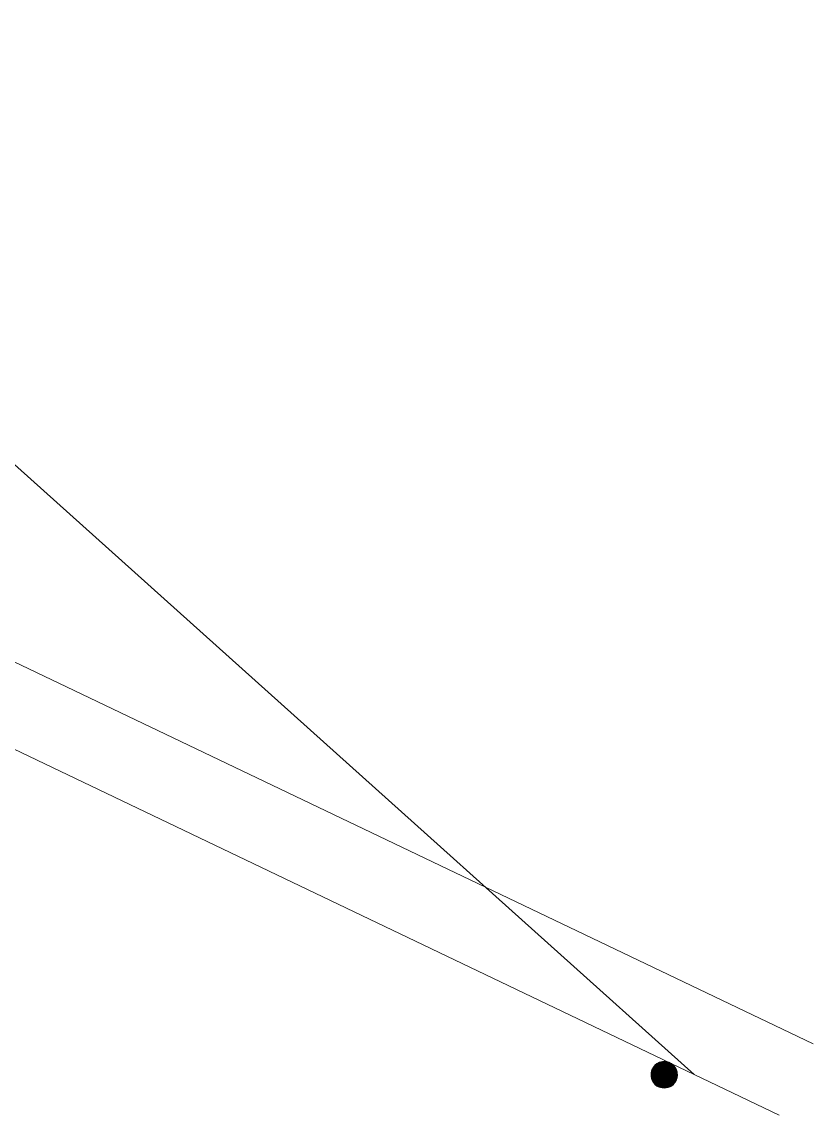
# Model space of a CAD drawing. Header units: centimetres. Extents: x 402 to 3875, y 442 to 2267.
# Drawn here: x 3724.6 to 3874.9, y 442 to 649.7 of the extents above; entities that cross this region are included whole.
import ezdxf

# ---------------------------------------------------------------- set-up
doc = ezdxf.new("R2010")
doc.units = ezdxf.units.CM
doc.layers.add('Columns of the Existing Mesh Walls', color=250, linetype='Continuous')
doc.layers.add('Drain', color=250, linetype='Continuous')

# ---------------------------------------------------------------- blocks, each defined once
blk = doc.blocks.new('Group_1')
at = {"layer": 'Columns of the Existing Mesh Walls', "lineweight": 20}
for p, q in [((1687.34, 3444.8), (1687.53, 3445.76)), ((1687.34, 3444.8, 190), (1687.53, 3445.76)), ((1687.34, 3444.8, 190), (1687.53, 3445.76, 190)), ((1687.45, 3445.54), (1687.41, 3445.36)), ((1687.52, 3445.72), (1687.45, 3445.54)), ((1687.59, 3445.89), (1687.52, 3445.72)), ((1687.53, 3445.76), (1687.77, 3446.19)), ((1687.53, 3445.76, 190), (1687.77, 3446.19)), ((1687.53, 3445.76, 190), (1687.77, 3446.19, 190)), ((1687.53, 3445.76), (1687.53, 3445.76, 190)), ((1687.68, 3446.05), (1687.59, 3445.89)), ((1687.78, 3446.21), (1687.68, 3446.05)), ((1687.77, 3446.19), (1688.08, 3446.57)), ((1687.77, 3446.19, 190), (1688.08, 3446.57)), ((1687.77, 3446.19, 190), (1688.08, 3446.57, 190)), ((1687.77, 3446.19), (1687.77, 3446.19, 190)), ((1687.89, 3446.36), (1687.78, 3446.21)), ((1688.01, 3446.5), (1687.89, 3446.36)), ((1688.14, 3446.63), (1688.01, 3446.5)), ((1688.08, 3446.57), (1688.45, 3446.88)), ((1688.08, 3446.57, 190), (1688.45, 3446.88)), ((1688.08, 3446.57, 190), (1688.45, 3446.88, 190)), ((1688.08, 3446.57), (1688.08, 3446.57, 190)), ((1688.28, 3446.76), (1688.14, 3446.63)), ((1688.44, 3446.87), (1688.28, 3446.76)), ((1688.59, 3446.97), (1688.44, 3446.87)), ((1688.45, 3446.88), (1688.89, 3447.11)), ((1688.45, 3446.88, 190), (1688.89, 3447.11)), ((1688.45, 3446.88, 190), (1688.89, 3447.11, 190)), ((1688.45, 3446.88), (1688.45, 3446.88, 190)), ((1688.76, 3447.05), (1688.59, 3446.97)), ((1688.93, 3447.13), (1688.76, 3447.05)), ((1688.89, 3447.11), (1689.84, 3447.3)), ((1688.89, 3447.11, 190), (1689.84, 3447.3)), ((1688.89, 3447.11, 190), (1689.84, 3447.3, 190)), ((1688.89, 3447.11), (1688.89, 3447.11, 190)), ((1689.11, 3447.19), (1688.93, 3447.13)), ((1689.29, 3447.24), (1689.11, 3447.19)), ((1689.47, 3447.27), (1689.29, 3447.24)), ((1689.66, 3447.29), (1689.47, 3447.27)), ((1689.84, 3447.3), (1689.66, 3447.29)), ((1690.03, 3447.29), (1689.84, 3447.3)), ((1689.84, 3447.3), (1690.8, 3447.11)), ((1689.84, 3447.3), (1689.84, 3447.3, 190)), ((1689.84, 3447.3, 190), (1690.8, 3447.11)), ((1689.84, 3447.3, 190), (1690.8, 3447.11, 190)), ((1690.22, 3447.27), (1690.03, 3447.29)), ((1690.4, 3447.24), (1690.22, 3447.27)), ((1690.58, 3447.19), (1690.4, 3447.24)), ((1690.76, 3447.13), (1690.58, 3447.19)), ((1690.93, 3447.05), (1690.76, 3447.13)), ((1690.8, 3447.11), (1691.23, 3446.88)), ((1690.8, 3447.11), (1690.8, 3447.11, 190)), ((1690.8, 3447.11, 190), (1691.23, 3446.88)), ((1690.8, 3447.11, 190), (1691.23, 3446.88, 190)), ((1691.09, 3446.97), (1690.93, 3447.05)), ((1691.25, 3446.87), (1691.09, 3446.97)), ((1691.23, 3446.88), (1691.61, 3446.57)), ((1691.23, 3446.88), (1691.23, 3446.88, 190)), ((1691.23, 3446.88, 190), (1691.61, 3446.57)), ((1691.23, 3446.88, 190), (1691.61, 3446.57, 190)), ((1691.4, 3446.76), (1691.25, 3446.87)), ((1691.54, 3446.63), (1691.4, 3446.76)), ((1691.68, 3446.5), (1691.54, 3446.63)), ((1691.61, 3446.57), (1691.92, 3446.19)), ((1691.61, 3446.57), (1691.61, 3446.57, 190)), ((1691.61, 3446.57, 190), (1691.92, 3446.19)), ((1691.61, 3446.57, 190), (1691.92, 3446.19, 190)), ((1691.8, 3446.36), (1691.68, 3446.5)), ((1691.91, 3446.21), (1691.8, 3446.36)), ((1692.01, 3446.05), (1691.91, 3446.21)), ((1691.92, 3446.19), (1692.15, 3445.76)), ((1691.92, 3446.19), (1691.92, 3446.19, 190)), ((1691.92, 3446.19, 190), (1692.15, 3445.76)), ((1691.92, 3446.19, 190), (1692.15, 3445.76, 190)), ((1692.1, 3445.89), (1692.01, 3446.05)), ((1692.17, 3445.72), (1692.1, 3445.89)), ((1692.15, 3445.76), (1692.34, 3444.8)), ((1692.15, 3445.76), (1692.15, 3445.76, 190)), ((1692.15, 3445.76, 190), (1692.34, 3444.8)), ((1692.15, 3445.76, 190), (1692.34, 3444.8, 190)), ((1692.23, 3445.54), (1692.17, 3445.72)), ((1692.28, 3445.36), (1692.23, 3445.54)), ((1687.35, 3444.99), (1687.34, 3444.8)), ((1687.34, 3444.8), (1687.35, 3444.62)), ((1687.53, 3443.85), (1687.34, 3444.8)), ((1687.53, 3443.85, 190), (1687.34, 3444.8)), ((1687.34, 3444.8), (1687.34, 3444.8, 190)), ((1687.53, 3443.85, 190), (1687.34, 3444.8, 190)), ((1687.37, 3445.17), (1687.35, 3444.99)), ((1687.35, 3444.62), (1687.37, 3444.43)), ((1687.41, 3445.36), (1687.37, 3445.17)), ((1687.37, 3444.43), (1687.41, 3444.25)), ((1687.41, 3444.25), (1687.45, 3444.07)), ((1687.45, 3444.07), (1687.52, 3443.89)), ((1687.52, 3443.89), (1687.59, 3443.72)), ((1687.77, 3443.41), (1687.53, 3443.85)), ((1687.77, 3443.41, 190), (1687.53, 3443.85)), ((1687.53, 3443.85), (1687.53, 3443.85, 190)), ((1687.77, 3443.41, 190), (1687.53, 3443.85, 190)), ((1687.59, 3443.72), (1687.68, 3443.55)), ((1687.68, 3443.55), (1687.78, 3443.39)), ((1691.91, 3443.39), (1692.01, 3443.55)), ((1692.15, 3443.85), (1691.92, 3443.41)), ((1692.15, 3443.85, 190), (1691.92, 3443.41)), ((1692.15, 3443.85, 190), (1691.92, 3443.41, 190)), ((1692.01, 3443.55), (1692.1, 3443.72)), ((1692.1, 3443.72), (1692.17, 3443.89)), ((1692.34, 3444.8), (1692.15, 3443.85)), ((1692.34, 3444.8, 190), (1692.15, 3443.85)), ((1692.34, 3444.8, 190), (1692.15, 3443.85, 190)), ((1692.15, 3443.85), (1692.15, 3443.85, 190)), ((1692.17, 3443.89), (1692.23, 3444.07)), ((1692.23, 3444.07), (1692.28, 3444.25)), ((1692.32, 3445.17), (1692.28, 3445.36)), ((1692.28, 3444.25), (1692.32, 3444.43)), ((1692.34, 3444.99), (1692.32, 3445.17)), ((1692.32, 3444.43), (1692.34, 3444.62)), ((1692.34, 3444.8), (1692.34, 3444.99)), ((1692.34, 3444.62), (1692.34, 3444.8)), ((1692.34, 3444.8), (1692.34, 3444.8, 190)), ((1688.08, 3443.03), (1687.77, 3443.41)), ((1688.08, 3443.03, 190), (1687.77, 3443.41)), ((1687.77, 3443.41), (1687.77, 3443.41, 190)), ((1688.08, 3443.03, 190), (1687.77, 3443.41, 190)), ((1687.78, 3443.39), (1687.89, 3443.24)), ((1687.89, 3443.24), (1688.01, 3443.1)), ((1688.01, 3443.1), (1688.14, 3442.97)), ((1688.45, 3442.72), (1688.08, 3443.03)), ((1688.08, 3443.03), (1688.08, 3443.03, 190)), ((1688.45, 3442.72, 190), (1688.08, 3443.03)), ((1688.45, 3442.72, 190), (1688.08, 3443.03, 190)), ((1688.14, 3442.97), (1688.28, 3442.85)), ((1688.28, 3442.85), (1688.44, 3442.74)), ((1688.44, 3442.74), (1688.59, 3442.64)), ((1688.89, 3442.49), (1688.45, 3442.72)), ((1688.89, 3442.49, 190), (1688.45, 3442.72)), ((1688.45, 3442.72), (1688.45, 3442.72, 190)), ((1688.89, 3442.49, 190), (1688.45, 3442.72, 190)), ((1688.59, 3442.64), (1688.76, 3442.55)), ((1688.76, 3442.55), (1688.93, 3442.47)), ((1689.84, 3442.3), (1688.89, 3442.49)), ((1689.84, 3442.3, 190), (1688.89, 3442.49)), ((1688.89, 3442.49), (1688.89, 3442.49, 190)), ((1689.84, 3442.3, 190), (1688.89, 3442.49, 190)), ((1688.93, 3442.47), (1689.11, 3442.41)), ((1689.11, 3442.41), (1689.29, 3442.36)), ((1689.29, 3442.36), (1689.47, 3442.33)), ((1689.47, 3442.33), (1689.66, 3442.31)), ((1689.66, 3442.31), (1689.84, 3442.3)), ((1690.8, 3442.49), (1689.84, 3442.3)), ((1690.8, 3442.49, 190), (1689.84, 3442.3)), ((1690.8, 3442.49, 190), (1689.84, 3442.3, 190)), ((1689.84, 3442.3), (1690.03, 3442.31)), ((1689.84, 3442.3), (1689.84, 3442.3, 190)), ((1690.03, 3442.31), (1690.22, 3442.33)), ((1690.22, 3442.33), (1690.4, 3442.36)), ((1690.4, 3442.36), (1690.58, 3442.41)), ((1690.58, 3442.41), (1690.76, 3442.47)), ((1690.76, 3442.47), (1690.93, 3442.55)), ((1691.23, 3442.72), (1690.8, 3442.49)), ((1691.23, 3442.72, 190), (1690.8, 3442.49)), ((1691.23, 3442.72, 190), (1690.8, 3442.49, 190)), ((1690.8, 3442.49), (1690.8, 3442.49, 190)), ((1690.93, 3442.55), (1691.09, 3442.64)), ((1691.09, 3442.64), (1691.25, 3442.74)), ((1691.61, 3443.03), (1691.23, 3442.72)), ((1691.61, 3443.03, 190), (1691.23, 3442.72)), ((1691.61, 3443.03, 190), (1691.23, 3442.72, 190)), ((1691.23, 3442.72), (1691.23, 3442.72, 190)), ((1691.25, 3442.74), (1691.4, 3442.85)), ((1691.4, 3442.85), (1691.54, 3442.97)), ((1691.54, 3442.97), (1691.68, 3443.1)), ((1691.92, 3443.41), (1691.61, 3443.03)), ((1691.92, 3443.41, 190), (1691.61, 3443.03)), ((1691.92, 3443.41, 190), (1691.61, 3443.03, 190)), ((1691.61, 3443.03), (1691.61, 3443.03, 190)), ((1691.68, 3443.1), (1691.8, 3443.24)), ((1691.8, 3443.24), (1691.91, 3443.39)), ((1691.92, 3443.41), (1691.92, 3443.41, 190))]:
    blk.add_line(p, q, dxfattribs=at)
at = {"layer": 'Columns of the Existing Mesh Walls', "color": 250, "lineweight": 20}
for points in [[(1683.97, 3473.09, 0), (36.01, 27.35, 0)], [(1697.51, 3466.62, 0), (49.55, 20.88, 0)]]:
    blk.add_polyline3d(points, dxfattribs=at)
at = {"layer": 'Columns of the Existing Mesh Walls', "lineweight": 20}
blk.add_polyline3d([(1692.34, 3444.8, 0), (1692.27, 3445.42, 0), (1692.03, 3446.01, 0), (1691.67, 3446.51, 0), (1691.18, 3446.91, 0), (1690.62, 3447.18, 0), (1690, 3447.3, 0), (1689.38, 3447.26, 0), (1688.78, 3447.06, 0), (1688.25, 3446.73, 0), (1687.82, 3446.27, 0), (1687.52, 3445.72, 0), (1687.36, 3445.12, 0), (1687.36, 3444.49, 0), (1687.52, 3443.88, 0), (1687.82, 3443.33, 0), (1688.25, 3442.88, 0), (1688.78, 3442.54, 0), (1689.38, 3442.35, 0), (1690, 3442.31, 0), (1690.62, 3442.42, 0), (1691.18, 3442.69, 0), (1691.67, 3443.09, 0), (1692.03, 3443.6, 0), (1692.27, 3444.18, 0), (1692.34, 3444.8, 0)], close=True, dxfattribs=at)
at = {"layer": 'Drain', "lineweight": 5}
blk.add_polyline3d([(65.87, 1641.29, 0), (1689.79, 3450.49, 0)], dxfattribs=at)
at = {"layer": 'Columns of the Existing Mesh Walls', "lineweight": 20}
mesh = blk.add_polyface(dxfattribs=at)
corners = [(1687.35, 3444.62), (1687.35, 3444.99), (1687.34, 3444.8), (1687.37, 3444.43), (1687.37, 3445.17), (1687.41, 3444.25), (1687.41, 3445.36), (1687.45, 3444.07), (1687.45, 3445.54), (1687.52, 3443.89), (1687.52, 3445.72), (1687.59, 3443.72), (1687.59, 3445.89), (1687.68, 3443.55), (1687.68, 3446.05), (1687.78, 3443.39), (1687.78, 3446.21), (1687.89, 3443.24), (1687.89, 3446.36), (1688.01, 3443.1), (1688.01, 3446.5), (1688.14, 3442.97), (1688.14, 3446.63), (1688.28, 3442.85), (1688.28, 3446.76), (1688.44, 3442.74), (1688.44, 3446.87), (1688.59, 3442.64), (1688.59, 3446.97), (1688.76, 3442.55), (1688.76, 3447.05), (1688.93, 3442.47), (1688.93, 3447.13), (1689.11, 3442.41), (1689.11, 3447.19), (1689.29, 3442.36), (1689.29, 3447.24), (1689.47, 3442.33), (1689.47, 3447.27), (1689.66, 3442.31), (1689.66, 3447.29), (1689.84, 3442.3), (1689.84, 3447.3), (1690.03, 3442.31), (1690.03, 3447.29), (1690.22, 3442.33), (1690.22, 3447.27), (1690.4, 3442.36), (1690.4, 3447.24), (1690.58, 3442.41), (1690.58, 3447.19), (1690.76, 3442.47), (1690.76, 3447.13), (1690.93, 3442.55), (1690.93, 3447.05), (1691.09, 3442.64), (1691.09, 3446.97), (1691.25, 3442.74), (1691.25, 3446.87), (1691.4, 3442.85), (1691.4, 3446.76), (1691.54, 3442.97), (1691.54, 3446.63), (1691.68, 3443.1), (1691.68, 3446.5), (1691.8, 3443.24), (1691.8, 3446.36), (1691.91, 3443.39), (1691.91, 3446.21), (1692.01, 3443.55), (1692.01, 3446.05), (1692.1, 3443.72), (1692.1, 3445.89), (1692.17, 3443.89), (1692.17, 3445.72), (1692.23, 3444.07), (1692.23, 3445.54), (1692.28, 3444.25), (1692.28, 3445.36), (1692.32, 3444.43), (1692.32, 3445.17), (1692.34, 3444.62), (1692.34, 3444.99), (1692.34, 3444.8)]
mesh.append_faces([[corners[k] for k in face] for face in [(0, 1, 2), (82, 81, 83)]], dxfattribs={"vtx0": -1})
mesh.append_faces([[corners[k] for k in face] for face in [(1, 3, 4), (4, 5, 6), (6, 7, 8), (8, 9, 10), (10, 11, 12), (12, 13, 14), (14, 15, 16), (16, 17, 18), (18, 19, 20), (20, 21, 22), (22, 23, 24), (24, 25, 26), (26, 27, 28), (28, 29, 30), (30, 31, 32), (32, 33, 34), (34, 35, 36), (36, 37, 38), (38, 39, 40), (40, 41, 42), (42, 43, 44), (44, 45, 46), (46, 47, 48), (48, 49, 50), (50, 51, 52), (52, 53, 54), (54, 55, 56), (56, 57, 58), (58, 59, 60), (60, 61, 62), (62, 63, 64), (64, 65, 66), (66, 67, 68), (68, 69, 70), (70, 71, 72), (72, 73, 74), (74, 75, 76), (76, 77, 78), (78, 79, 80), (80, 81, 82)]], dxfattribs={"vtx0": -1, "vtx1": -1})
mesh.append_faces([[corners[k] for k in face] for face in [(1, 0, 3), (4, 3, 5), (6, 5, 7), (8, 7, 9), (10, 9, 11), (12, 11, 13), (14, 13, 15), (16, 15, 17), (18, 17, 19), (20, 19, 21), (22, 21, 23), (24, 23, 25), (26, 25, 27), (28, 27, 29), (30, 29, 31), (32, 31, 33), (34, 33, 35), (36, 35, 37), (38, 37, 39), (40, 39, 41), (42, 41, 43), (44, 43, 45), (46, 45, 47), (48, 47, 49), (50, 49, 51), (52, 51, 53), (54, 53, 55), (56, 55, 57), (58, 57, 59), (60, 59, 61), (62, 61, 63), (64, 63, 65), (66, 65, 67), (68, 67, 69), (70, 69, 71), (72, 71, 73), (74, 73, 75), (76, 75, 77), (78, 77, 79), (80, 79, 81)]], dxfattribs={"vtx0": -1, "vtx2": -1})
mesh = blk.add_polyface(dxfattribs=at)
corners = [(1687.53, 3445.76), (1687.53, 3443.85), (1687.34, 3444.8), (1687.77, 3446.19), (1687.77, 3443.41), (1688.08, 3446.57), (1688.08, 3443.03), (1688.45, 3446.88), (1688.45, 3442.72), (1688.89, 3447.11), (1688.89, 3442.49), (1689.84, 3447.3), (1689.84, 3442.3), (1690.8, 3447.11), (1690.8, 3442.49), (1691.23, 3446.88), (1691.23, 3442.72), (1691.61, 3446.57), (1691.61, 3443.03), (1691.92, 3446.19), (1691.92, 3443.41), (1692.15, 3445.76), (1692.15, 3443.85), (1692.34, 3444.8)]
mesh.append_faces([[corners[k] for k in face] for face in [(0, 1, 2), (22, 21, 23)]], dxfattribs={"vtx0": -1})
mesh.append_faces([[corners[k] for k in face] for face in [(1, 3, 4), (4, 5, 6), (6, 7, 8), (8, 9, 10), (10, 11, 12), (12, 13, 14), (14, 15, 16), (16, 17, 18), (18, 19, 20), (20, 21, 22)]], dxfattribs={"vtx0": -1, "vtx1": -1})
mesh.append_faces([[corners[k] for k in face] for face in [(1, 0, 3), (4, 3, 5), (6, 5, 7), (8, 7, 9), (10, 9, 11), (12, 11, 13), (14, 13, 15), (16, 15, 17), (18, 17, 19), (20, 19, 21)]], dxfattribs={"vtx0": -1, "vtx2": -1})
at = {"layer": 'Columns of the Existing Mesh Walls', "lineweight": 25}
mesh = blk.add_polyface(dxfattribs=at)
corners = [(1687.53, 3443.85, 190), (1687.53, 3445.76, 190), (1687.34, 3444.8, 190), (1687.77, 3443.41, 190), (1687.77, 3446.19, 190), (1688.08, 3443.03, 190), (1688.08, 3446.57, 190), (1688.45, 3442.72, 190), (1688.45, 3446.88, 190), (1688.89, 3442.49, 190), (1688.89, 3447.11, 190), (1689.84, 3442.3, 190), (1689.84, 3447.3, 190), (1690.8, 3442.49, 190), (1690.8, 3447.11, 190), (1691.23, 3442.72, 190), (1691.23, 3446.88, 190), (1691.61, 3443.03, 190), (1691.61, 3446.57, 190), (1691.92, 3443.41, 190), (1691.92, 3446.19, 190), (1692.15, 3443.85, 190), (1692.15, 3445.76, 190), (1692.34, 3444.8, 190)]
mesh.append_faces([[corners[k] for k in face] for face in [(0, 1, 2), (22, 21, 23)]], dxfattribs={"vtx0": -1})
mesh.append_faces([[corners[k] for k in face] for face in [(1, 3, 4), (4, 5, 6), (6, 7, 8), (8, 9, 10), (10, 11, 12), (12, 13, 14), (14, 15, 16), (16, 17, 18), (18, 19, 20), (20, 21, 22)]], dxfattribs={"vtx0": -1, "vtx1": -1})
mesh.append_faces([[corners[k] for k in face] for face in [(1, 0, 3), (4, 3, 5), (6, 5, 7), (8, 7, 9), (10, 9, 11), (12, 11, 13), (14, 13, 15), (16, 15, 17), (18, 17, 19), (20, 19, 21)]], dxfattribs={"vtx0": -1, "vtx2": -1})
at = {"layer": 'Columns of the Existing Mesh Walls', "lineweight": 20}
mesh = blk.add_polyface(dxfattribs=at)
corners = [(1687.53, 3445.76), (1687.34, 3444.8), (1687.34, 3444.8, 190)]
mesh.append_faces([[corners[k] for k in face] for face in [(0, 1, 2)]])
mesh = blk.add_polyface(dxfattribs=at)
corners = [(1687.53, 3445.76), (1687.34, 3444.8, 190), (1687.53, 3445.76, 190)]
mesh.append_faces([[corners[k] for k in face] for face in [(0, 1, 2)]])
mesh = blk.add_polyface(dxfattribs=at)
corners = [(1687.77, 3446.19), (1687.53, 3445.76), (1687.53, 3445.76, 190)]
mesh.append_faces([[corners[k] for k in face] for face in [(0, 1, 2)]])
mesh = blk.add_polyface(dxfattribs=at)
corners = [(1687.77, 3446.19), (1687.53, 3445.76, 190), (1687.77, 3446.19, 190)]
mesh.append_faces([[corners[k] for k in face] for face in [(0, 1, 2)]])
mesh = blk.add_polyface(dxfattribs=at)
corners = [(1688.08, 3446.57), (1687.77, 3446.19), (1687.77, 3446.19, 190)]
mesh.append_faces([[corners[k] for k in face] for face in [(0, 1, 2)]])
mesh = blk.add_polyface(dxfattribs=at)
corners = [(1688.08, 3446.57), (1687.77, 3446.19, 190), (1688.08, 3446.57, 190)]
mesh.append_faces([[corners[k] for k in face] for face in [(0, 1, 2)]])
mesh = blk.add_polyface(dxfattribs=at)
corners = [(1688.08, 3446.57, 190), (1688.45, 3446.88), (1688.08, 3446.57)]
mesh.append_faces([[corners[k] for k in face] for face in [(0, 1, 2)]])
mesh = blk.add_polyface(dxfattribs=at)
corners = [(1688.45, 3446.88, 190), (1688.45, 3446.88), (1688.08, 3446.57, 190)]
mesh.append_faces([[corners[k] for k in face] for face in [(0, 1, 2)]])
mesh = blk.add_polyface(dxfattribs=at)
corners = [(1688.45, 3446.88, 190), (1688.89, 3447.11), (1688.45, 3446.88)]
mesh.append_faces([[corners[k] for k in face] for face in [(0, 1, 2)]])
mesh = blk.add_polyface(dxfattribs=at)
corners = [(1688.89, 3447.11, 190), (1688.89, 3447.11), (1688.45, 3446.88, 190)]
mesh.append_faces([[corners[k] for k in face] for face in [(0, 1, 2)]])
mesh = blk.add_polyface(dxfattribs=at)
corners = [(1688.89, 3447.11, 190), (1689.84, 3447.3), (1688.89, 3447.11)]
mesh.append_faces([[corners[k] for k in face] for face in [(0, 1, 2)]])
mesh = blk.add_polyface(dxfattribs=at)
corners = [(1689.84, 3447.3, 190), (1689.84, 3447.3), (1688.89, 3447.11, 190)]
mesh.append_faces([[corners[k] for k in face] for face in [(0, 1, 2)]])
mesh = blk.add_polyface(dxfattribs=at)
corners = [(1689.84, 3447.3, 190), (1690.8, 3447.11), (1689.84, 3447.3)]
mesh.append_faces([[corners[k] for k in face] for face in [(0, 1, 2)]])
mesh = blk.add_polyface(dxfattribs=at)
corners = [(1690.8, 3447.11, 190), (1690.8, 3447.11), (1689.84, 3447.3, 190)]
mesh.append_faces([[corners[k] for k in face] for face in [(0, 1, 2)]])
mesh = blk.add_polyface(dxfattribs=at)
corners = [(1690.8, 3447.11, 190), (1691.23, 3446.88), (1690.8, 3447.11)]
mesh.append_faces([[corners[k] for k in face] for face in [(0, 1, 2)]])
mesh = blk.add_polyface(dxfattribs=at)
corners = [(1691.23, 3446.88, 190), (1691.23, 3446.88), (1690.8, 3447.11, 190)]
mesh.append_faces([[corners[k] for k in face] for face in [(0, 1, 2)]])
mesh = blk.add_polyface(dxfattribs=at)
corners = [(1691.23, 3446.88, 190), (1691.61, 3446.57), (1691.23, 3446.88)]
mesh.append_faces([[corners[k] for k in face] for face in [(0, 1, 2)]])
mesh = blk.add_polyface(dxfattribs=at)
corners = [(1691.61, 3446.57, 190), (1691.61, 3446.57), (1691.23, 3446.88, 190)]
mesh.append_faces([[corners[k] for k in face] for face in [(0, 1, 2)]])
mesh = blk.add_polyface(dxfattribs=at)
corners = [(1691.61, 3446.57, 190), (1691.92, 3446.19), (1691.61, 3446.57)]
mesh.append_faces([[corners[k] for k in face] for face in [(0, 1, 2)]])
mesh = blk.add_polyface(dxfattribs=at)
corners = [(1691.61, 3446.57, 190), (1691.92, 3446.19, 190), (1691.92, 3446.19)]
mesh.append_faces([[corners[k] for k in face] for face in [(0, 1, 2)]])
mesh = blk.add_polyface(dxfattribs=at)
corners = [(1691.92, 3446.19, 190), (1692.15, 3445.76), (1691.92, 3446.19)]
mesh.append_faces([[corners[k] for k in face] for face in [(0, 1, 2)]])
mesh = blk.add_polyface(dxfattribs=at)
corners = [(1691.92, 3446.19, 190), (1692.15, 3445.76, 190), (1692.15, 3445.76)]
mesh.append_faces([[corners[k] for k in face] for face in [(0, 1, 2)]])
mesh = blk.add_polyface(dxfattribs=at)
corners = [(1692.15, 3445.76, 190), (1692.34, 3444.8), (1692.15, 3445.76)]
mesh.append_faces([[corners[k] for k in face] for face in [(0, 1, 2)]])
mesh = blk.add_polyface(dxfattribs=at)
corners = [(1692.15, 3445.76, 190), (1692.34, 3444.8, 190), (1692.34, 3444.8)]
mesh.append_faces([[corners[k] for k in face] for face in [(0, 1, 2)]])
mesh = blk.add_polyface(dxfattribs=at)
corners = [(1687.34, 3444.8), (1687.53, 3443.85), (1687.53, 3443.85, 190)]
mesh.append_faces([[corners[k] for k in face] for face in [(0, 1, 2)]])
mesh = blk.add_polyface(dxfattribs=at)
corners = [(1687.34, 3444.8), (1687.53, 3443.85, 190), (1687.34, 3444.8, 190)]
mesh.append_faces([[corners[k] for k in face] for face in [(0, 1, 2)]])
mesh = blk.add_polyface(dxfattribs=at)
corners = [(1687.53, 3443.85), (1687.77, 3443.41), (1687.77, 3443.41, 190)]
mesh.append_faces([[corners[k] for k in face] for face in [(0, 1, 2)]])
mesh = blk.add_polyface(dxfattribs=at)
corners = [(1687.53, 3443.85), (1687.77, 3443.41, 190), (1687.53, 3443.85, 190)]
mesh.append_faces([[corners[k] for k in face] for face in [(0, 1, 2)]])
mesh = blk.add_polyface(dxfattribs=at)
corners = [(1692.15, 3443.85, 190), (1691.92, 3443.41), (1692.15, 3443.85)]
mesh.append_faces([[corners[k] for k in face] for face in [(0, 1, 2)]])
mesh = blk.add_polyface(dxfattribs=at)
corners = [(1692.15, 3443.85, 190), (1691.92, 3443.41, 190), (1691.92, 3443.41)]
mesh.append_faces([[corners[k] for k in face] for face in [(0, 1, 2)]])
mesh = blk.add_polyface(dxfattribs=at)
corners = [(1692.34, 3444.8, 190), (1692.15, 3443.85), (1692.34, 3444.8)]
mesh.append_faces([[corners[k] for k in face] for face in [(0, 1, 2)]])
mesh = blk.add_polyface(dxfattribs=at)
corners = [(1692.34, 3444.8, 190), (1692.15, 3443.85, 190), (1692.15, 3443.85)]
mesh.append_faces([[corners[k] for k in face] for face in [(0, 1, 2)]])
mesh = blk.add_polyface(dxfattribs=at)
corners = [(1687.77, 3443.41), (1688.08, 3443.03), (1688.08, 3443.03, 190)]
mesh.append_faces([[corners[k] for k in face] for face in [(0, 1, 2)]])
mesh = blk.add_polyface(dxfattribs=at)
corners = [(1687.77, 3443.41), (1688.08, 3443.03, 190), (1687.77, 3443.41, 190)]
mesh.append_faces([[corners[k] for k in face] for face in [(0, 1, 2)]])
mesh = blk.add_polyface(dxfattribs=at)
corners = [(1688.45, 3442.72, 190), (1688.08, 3443.03), (1688.45, 3442.72)]
mesh.append_faces([[corners[k] for k in face] for face in [(0, 1, 2)]])
mesh = blk.add_polyface(dxfattribs=at)
corners = [(1688.08, 3443.03, 190), (1688.08, 3443.03), (1688.45, 3442.72, 190)]
mesh.append_faces([[corners[k] for k in face] for face in [(0, 1, 2)]])
mesh = blk.add_polyface(dxfattribs=at)
corners = [(1688.89, 3442.49, 190), (1688.45, 3442.72), (1688.89, 3442.49)]
mesh.append_faces([[corners[k] for k in face] for face in [(0, 1, 2)]])
mesh = blk.add_polyface(dxfattribs=at)
corners = [(1688.45, 3442.72, 190), (1688.45, 3442.72), (1688.89, 3442.49, 190)]
mesh.append_faces([[corners[k] for k in face] for face in [(0, 1, 2)]])
mesh = blk.add_polyface(dxfattribs=at)
corners = [(1689.84, 3442.3, 190), (1688.89, 3442.49), (1689.84, 3442.3)]
mesh.append_faces([[corners[k] for k in face] for face in [(0, 1, 2)]])
mesh = blk.add_polyface(dxfattribs=at)
corners = [(1688.89, 3442.49, 190), (1688.89, 3442.49), (1689.84, 3442.3, 190)]
mesh.append_faces([[corners[k] for k in face] for face in [(0, 1, 2)]])
mesh = blk.add_polyface(dxfattribs=at)
corners = [(1690.8, 3442.49, 190), (1689.84, 3442.3), (1690.8, 3442.49)]
mesh.append_faces([[corners[k] for k in face] for face in [(0, 1, 2)]])
mesh = blk.add_polyface(dxfattribs=at)
corners = [(1689.84, 3442.3, 190), (1689.84, 3442.3), (1690.8, 3442.49, 190)]
mesh.append_faces([[corners[k] for k in face] for face in [(0, 1, 2)]])
mesh = blk.add_polyface(dxfattribs=at)
corners = [(1691.23, 3442.72, 190), (1690.8, 3442.49), (1691.23, 3442.72)]
mesh.append_faces([[corners[k] for k in face] for face in [(0, 1, 2)]])
mesh = blk.add_polyface(dxfattribs=at)
corners = [(1690.8, 3442.49, 190), (1690.8, 3442.49), (1691.23, 3442.72, 190)]
mesh.append_faces([[corners[k] for k in face] for face in [(0, 1, 2)]])
mesh = blk.add_polyface(dxfattribs=at)
corners = [(1691.61, 3443.03, 190), (1691.23, 3442.72), (1691.61, 3443.03)]
mesh.append_faces([[corners[k] for k in face] for face in [(0, 1, 2)]])
mesh = blk.add_polyface(dxfattribs=at)
corners = [(1691.23, 3442.72, 190), (1691.23, 3442.72), (1691.61, 3443.03, 190)]
mesh.append_faces([[corners[k] for k in face] for face in [(0, 1, 2)]])
mesh = blk.add_polyface(dxfattribs=at)
corners = [(1691.92, 3443.41, 190), (1691.61, 3443.03), (1691.92, 3443.41)]
mesh.append_faces([[corners[k] for k in face] for face in [(0, 1, 2)]])
mesh = blk.add_polyface(dxfattribs=at)
corners = [(1691.92, 3443.41, 190), (1691.61, 3443.03, 190), (1691.61, 3443.03)]
mesh.append_faces([[corners[k] for k in face] for face in [(0, 1, 2)]])

msp = doc.modelspace()

# ---------------------------------------------------------------- block references
at = {"layer": 'Columns of the Existing Mesh Walls', "lineweight": 20, "rotation": 270}
msp.add_blockref('Group_1', (401.81, 2139.52), dxfattribs=at)

doc.saveas('drawing.dxf')
